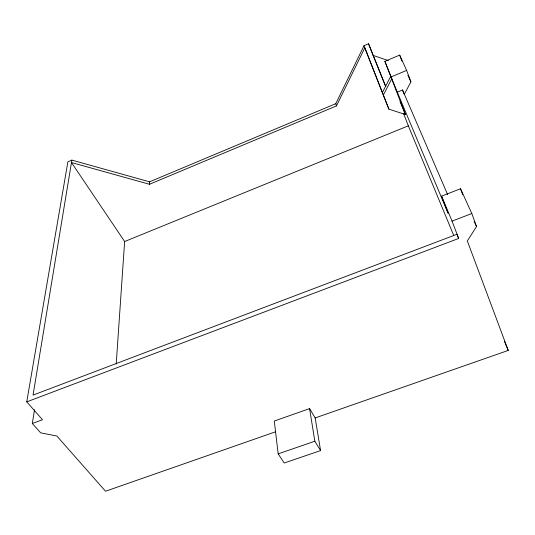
<?xml version="1.0" encoding="UTF-8"?>
<svg xmlns="http://www.w3.org/2000/svg" width="535" height="535" viewBox="0 0 535 535"><rect width="100%" height="100%" fill="white"/><g stroke="black" fill="none" stroke-linecap="round" stroke-linejoin="round"><path stroke-width="0.8" d="M116.202 364.001L124.635 241.526L71.476 162.533L149.466 184.274L149.553 181.826L335.786 103.683L364.001 45.722L368.555 43.763L385.822 86.67M275.445 431.832L105.535 491.237L56.857 436.018L40.66 432.835L32.307 423.506L34.534 409.643M149.553 181.826L71.877 160.112L33.05 395.104L456.923 234.297L458.669 238.463L26.75 401.865L42.486 419.714L32.307 423.506M26.75 401.865L67.878 161.844L71.877 160.112M149.466 184.274L336.455 105.917L364.816 47.802L388.898 109.147L405.456 114.537L384.879 61.358L399.665 55.078L406.633 70.393L410.907 81.875L404.226 94.441M382.344 92.595L390.684 76.418M388.898 109.147L383.327 95.096L391.714 78.872M384.879 61.358L397.284 92.14L448.076 213.211L441.562 196.131L460.535 188.748L471.823 213.539L476.538 226.586L467.322 240.964L508.25 350.425L315.168 417.942L309.584 408.613L274.288 421.045L278.167 453.861L284.225 463.016L320.585 450.584L315.168 417.942M391.379 76.806L406.633 70.393M397.284 92.14L402.521 89.96L447.655 194.66M124.635 241.526L408.332 125.825L403.55 113.447M441.562 196.131L452.062 221.102L471.823 213.539M278.167 453.861L314.841 441.235L320.585 450.584M368.555 43.763L373.122 55.399L388.303 60.575M407.884 75.228L410.907 81.875M474.13 221.283L476.538 226.586M504.351 341.21L508.25 350.425M400.026 101.51L405.456 114.537M408.332 125.825L453.687 235.333M373.122 55.399L385.421 85.981M364.001 45.722L383.327 95.096M452.062 221.102L458.669 238.463M402.521 89.96L403.945 93.692M399.665 55.078L401.905 61.097M460.535 188.748L462.728 194.787M335.786 103.683L336.455 105.917M309.584 408.613L314.841 441.235"/></g></svg>
